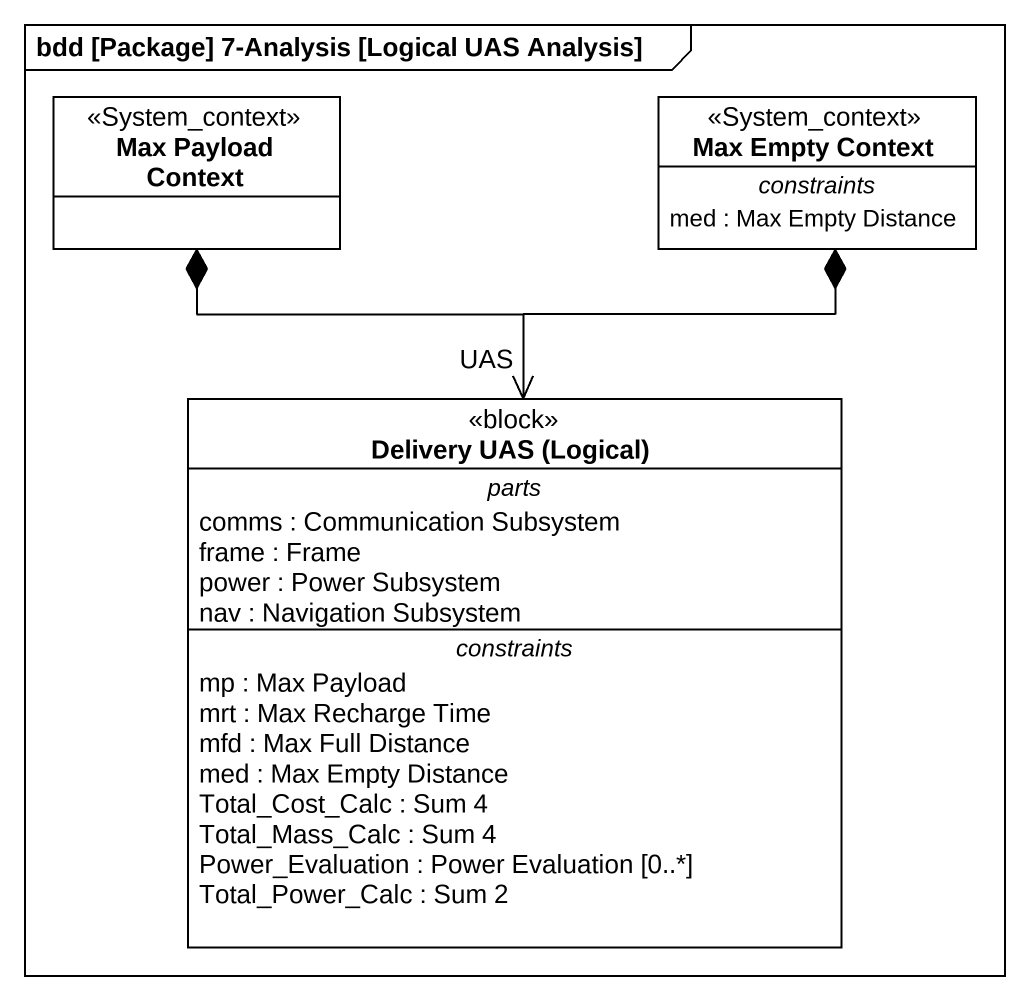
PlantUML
@startuml
mainframe bdd [Package] 7-Analysis [Logical UAS Analysis]
hide circle
hide empty members
class "Max Payload Context" as Max_Payload_Context <<System_context>>
class "Max Empty Context" as Max_Empty_Context <<System_context>> {
  -- constraints --
  med : Max Empty Distance
}
class "Delivery UAS (Logical)" as Delivery_UAS_Logical <<block>> {
  -- parts --
  comms : Communication Subsystem
  frame : Frame
  power : Power Subsystem
  nav : Navigation Subsystem
  -- constraints --
  mp : Max Payload
  mrt : Max Recharge Time
  mfd : Max Full Distance
  med : Max Empty Distance
  Total_Cost_Calc : Sum 4
  Total_Mass_Calc : Sum 4
  Power_Evaluation : Power Evaluation [0..*]
  Total_Power_Calc : Sum 2
}
Max_Payload_Context *--> Delivery_UAS_Logical
Max_Empty_Context *--> "UAS" Delivery_UAS_Logical
@enduml
